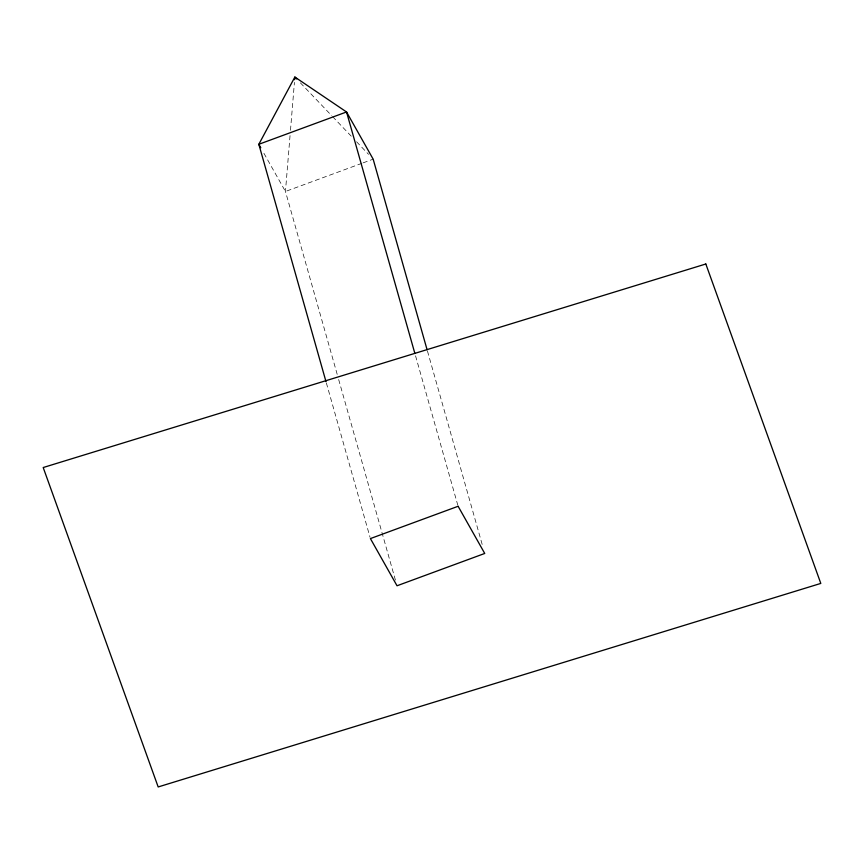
<?xml version="1.0" encoding="UTF-8"?>
<svg xmlns="http://www.w3.org/2000/svg" width="864" height="864" viewBox="0 0 864 864"><rect width="100%" height="100%" fill="white"/><g stroke="black" fill="none" stroke-linecap="round" stroke-linejoin="round"><path stroke-width="0.65" stroke-dasharray="4.32 3.24" d="M290.045 135.594L285.455 191.473L337.198 374.35M290.488 130.27L294.43 82.372M361.876 163.318L285.455 191.473L262.732 151.189M363.128 162.853L373.162 159.16M300.391 82.847L331.711 115.69M332.629 116.651L351.972 136.944M356.573 141.772L368.55 154.332M427.475 351.119L482.533 545.67M415.541 355.817L457.747 504.976M338.666 379.544L395.561 580.586M326.365 382.946L370.04 537.289"/><path stroke-width="1.3" d="M294.646 79.704L294.862 77.047L346.54 111.974L373.162 159.16L427.108 349.823M296.708 78.98L294.862 77.047L258.833 144.288L325.998 381.65M260.777 147.744L258.833 144.288L346.54 111.974L414.806 353.225M458.114 506.272L370.408 538.585L397.03 585.77L484.736 553.457L458.114 506.272M705.823 263.995L43.2 467.532L158.177 786.953L820.8 583.416L705.823 263.995"/></g></svg>
